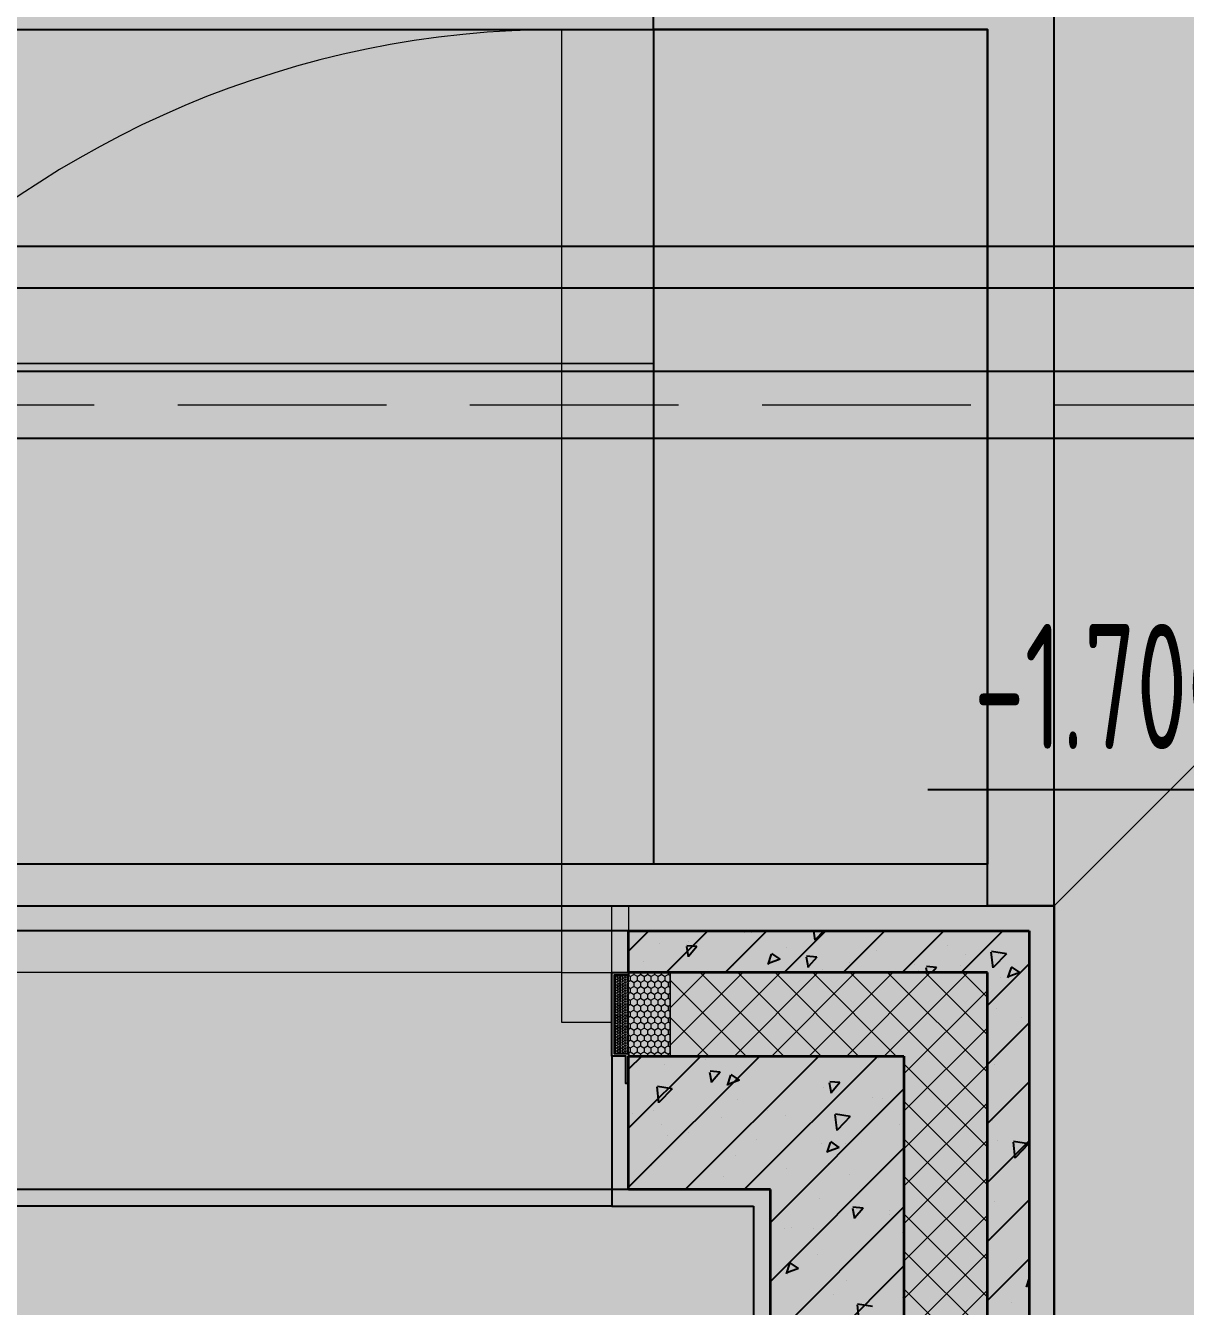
# Model space of a CAD drawing. Header units: inches. Extents: x 143994 to 247866, y 243815 to 272761.
# Drawn here: x 243816 to 245205, y 257806 to 259341 of the extents above; entities that cross this region are included whole.
import ezdxf

# ---------------------------------------------------------------- set-up
doc = ezdxf.new("R2010")
doc.units = ezdxf.units.IN
doc.header["$LTSCALE"] = 1000
doc.header["$MEASUREMENT"] = 0
doc.linetypes.add('DASH', pattern=[0.35, 0.25, -0.1])
doc.layers.get('DEFPOINTS').update_dxf_attribs({"color": 62})
for name, color, linetype in [('0-fm', 30, 'Continuous'), ('0-pat', 252, 'Continuous'), ('0-建筑1F', 127, 'Continuous'), ('0-建筑2F', 127, 'Continuous'), ('00污水标注', 130, 'Continuous'), ('A-S-face(建筑粉刷线)', 136, 'Continuous'), ('A-STATR', 5, 'Continuous'), ('A-Wall-Patn', 255, 'Continuous'), ('PUB_HATCH', 8, 'Continuous'), ('栏杆', 6, 'Continuous')]:
    doc.layers.add(name, color=color, linetype=linetype)
for name, color, linetype, lineweight in [('A-M-Stone', 11, 'Continuous', 15), ('A-Wall', 254, 'Continuous', 35), ('MQ-HZ幕墙绘制', 6, 'Continuous', 13), ('W-保温层', 8, 'Continuous', 13), ('散水线', 8, 'Continuous', 15)]:
    doc.layers.add(name, color=color, linetype=linetype, lineweight=lineweight)
doc.styles.add('ECADI', font='hzs.shx', dxfattribs={"width": 0.7, "bigfont": 'hztxt.shx'})

# ---------------------------------------------------------------- blocks, each defined once
blk = doc.blocks.new('412414')
at = {"layer": '0-fm'}
blk.add_lwpolyline([(535831611.6, 4505973496.5), (535831386.6, 4505974470.9), (535833335.4, 4505974920.8), (535833560.3, 4505973946.4)], close=True, dxfattribs=at)
at = {"layer": '0-pat'}
for points in [[(535832945.6, 4505974830.8), (535833170.6, 4505973856.4)], [(535832061.2, 4505974216.1), (535833035.6, 4505974441)]]:
    blk.add_lwpolyline(points, dxfattribs=at)
blk = doc.blocks.new('144')
at = {"layer": 'MQ-HZ幕墙绘制'}
h = blk.add_hatch(dxfattribs=at)
h.set_pattern_fill('HEX', color=127, angle=-180, style=0)
h.set_pattern_definition([(180, (660080.8768, -383131.2389), (-6e-16, -1.649778), [0.9525, -1.905]), (300, (660080.8768, -383131.2389), (1.4287497, 0.824889), [0.9525, -1.905]), (240, (660079.9243, -383131.2389), (1.4287497, -0.824889), [0.9525, -1.905])])
h.paths.add_polyline_path([(659986.9, -381953.3), (659986.9, -382047.3), (659969.9, -382047.3), (659969.9, -381953.3)])
h = blk.add_hatch(dxfattribs=at)
h.set_pattern_fill('HONEY', color=127, scale=3, angle=-90)
h.set_pattern_definition([(270, (1040776.8684, -384585.824), (4.124445, -7.14375), [4.7625, -9.525]), (30, (1040776.8684, -384585.824), (4.12444648, 7.143749147), [4.7625, -9.525]), (330, (1040776.8684, -384585.824), (8.24889148, -8.53e-07), [-9.525, 4.7625])])
h.paths.add_polyline_path([(659986.9, -382050.3), (659986.9, -381950.3), (660036.9, -381950.3), (660036.9, -382050.3)])
at = {"layer": 'A-M-Stone', "color": 127}
for p, q in [((660496.9, -381870.3), (659986.9, -381870.3)), ((660496.9, -384730.3), (660496.9, -381870.3))]:
    blk.add_line(p, q, dxfattribs=at)
at = {"layer": 'A-S-face(建筑粉刷线)', "color": 127}
for p, q in [((659986.9, -382230.3), (660136.9, -382230.3)), ((660136.9, -382230.3), (660136.9, -384320.3))]:
    blk.add_line(p, q, dxfattribs=at)
blk.add_lwpolyline([(659966.9, -382050.3), (659966.9, -382230.3), (659986.9, -382230.3)], dxfattribs=at)
at = {"layer": 'A-STATR', "color": 127}
blk.add_line((660496.9, -381870.3), (660496.9, -379980.3), dxfattribs=at)
at = {"layer": 'A-Wall', "color": 127}
for p, q in [((659986.9, -381950.3), (659986.9, -381900.3)), ((659986.9, -381900.3), (660466.9, -381900.3)), ((660466.9, -381900.3), (660466.9, -384730.3)), ((660416.9, -381950.3), (659986.9, -381950.3)), ((660416.9, -384730.3), (660416.9, -381950.3)), ((659986.9, -382210.3), (659986.9, -382050.3)), ((659986.9, -382050.3), (660316.9, -382050.3)), ((660316.9, -382050.3), (660316.9, -384730.3)), ((660156.9, -382210.3), (659986.9, -382210.3)), ((660156.9, -384730.3), (660156.9, -382210.3))]:
    blk.add_line(p, q, dxfattribs=at)
at = {"layer": 'MQ-HZ幕墙绘制', "color": 127}
for p, q in [((659906.9, -381980.3), (659906.9, -380820.3)), ((659966.9, -381950.3), (659966.9, -381870.3)), ((659966.9, -381870.3), (659986.9, -381870.3)), ((659986.9, -381870.3), (659986.9, -381950.3)), ((659906.9, -381950.3), (658716.9, -381950.3)), ((659906.9, -382010.3), (659906.9, -381950.3)), ((659906.9, -381950.3), (659966.9, -381950.3)), ((659986.9, -381950.3), (659966.9, -381950.3)), ((659966.9, -381950.3), (659966.9, -382010.3)), ((659966.9, -382010.3), (659906.9, -382010.3))]:
    blk.add_line(p, q, dxfattribs=at)
blk.add_lwpolyline([(658706.9, -381870.3), (659966.9, -381870.3)], dxfattribs=at)
at = {"layer": 'MQ-HZ幕墙绘制', "color": 127, "lineweight": -3}
blk.add_lwpolyline([(659966.9, -382050.3), (659966.9, -381950.3), (659983.9, -381950.3), (659983.9, -381950.3), (659986.9, -381950.3), (659986.9, -381953.3), (659969.9, -381953.3), (659969.9, -382047.3), (659986.9, -382047.3), (659986.9, -382083.3), (659983.9, -382083.3), (659983.9, -382050.3), (659966.9, -382050.3)], dxfattribs=at)
at = {"layer": 'MQ-HZ幕墙绘制', "color": 127}
blk.add_lwpolyline([(659986.9, -382050.3), (659986.9, -381950.3), (660036.9, -381950.3), (660036.9, -382050.3)], close=True, dxfattribs=at)
blk.add_arc((659906.9, -381980.3), 1160, 90, 180, dxfattribs=at)
at = {"layer": 'PUB_HATCH', "color": 127, "linetype": 'Continuous'}
for p, q in [((660011.3, -381900.3), (659986.9, -381924.7)), ((660082.1, -381900.3), (660032.1, -381950.3)), ((660152.8, -381900.3), (660102.8, -381950.3)), ((660125.4, -381902.6), (660125.4, -381902.6)), ((660134.8, -381902.7), (660134.8, -381902.7)), ((660223.5, -381900.3), (660173.5, -381950.3)), ((660208.6, -381900.3), (660210, -381911.6)), ((660220.8, -381900.3), (660210.7, -381910.9)), ((660294.2, -381900.3), (660244.2, -381950.3)), ((660364.9, -381900.3), (660314.9, -381950.3)), ((660435.6, -381900.3), (660385.6, -381950.3)), ((660024.3, -381915.4), (660024.3, -381915.4)), ((660056.3, -381919.1), (660058.6, -381931.6)), ((660068.9, -381919.1), (660057, -381918.1)), ((660059, -381912.7), (660059, -381912.7)), ((660068.9, -381919.1), (660059.3, -381930.6)), ((660070, -381915.3), (660070, -381915.3)), ((660176.8, -381919.8), (660176.8, -381919.8)), ((660283.5, -381924.3), (660283.5, -381924.3)), ((660368.6, -381918.4), (660368.6, -381918.4)), ((660421.2, -381925.7), (660423.4, -381944.7)), ((660439.7, -381927.7), (660421.9, -381925)), ((660005.4, -381937.6), (660005.4, -381937.6)), ((660157.8, -381928.4), (660153.8, -381940.5)), ((660168.5, -381934.1), (660154.5, -381939.5)), ((660168.5, -381934.1), (660158.5, -381927.4)), ((660199.8, -381931.6), (660202.1, -381944.2)), ((660212.4, -381931.7), (660200.4, -381930.6)), ((660212.4, -381931.7), (660202.7, -381943.2)), ((660251.9, -381938.4), (660251.9, -381938.4)), ((660329.5, -381940.1), (660329.5, -381940.1)), ((660390.3, -381928.8), (660390.3, -381928.8)), ((660466.9, -381939.7), (660416.9, -381989.7)), ((660439.7, -381927.7), (660424.1, -381944)), ((660430.5, -381927.3), (660430.5, -381927.3)), ((660112.2, -381942.1), (660112.2, -381942.1)), ((660219, -381946.6), (660219, -381946.6)), ((660334.3, -381948.4), (660334.3, -381948.4)), ((660343.2, -381944.2), (660344.3, -381950.3)), ((660355.8, -381944.2), (660343.9, -381943.2)), ((660355.8, -381944.2), (660350.8, -381950.3)), ((660384.4, -381941.8), (660384.4, -381941.8)), ((660432.5, -381955.7), (660432.5, -381955.7)), ((660445.3, -381944.4), (660441.2, -381956.5)), ((660455.9, -381950.1), (660441.9, -381955.5)), ((660455.9, -381950.1), (660445.9, -381943.4)), ((660428.1, -381993.8), (660428.1, -381993.8)), ((660466.9, -382010.4), (660416.9, -382060.4)), ((660458.1, -382004.1), (660458.1, -382004.1)), ((660144.2, -382050.3), (659986.9, -382207.5)), ((660073.5, -382050.3), (659986.9, -382136.8)), ((660002.8, -382050.3), (659986.9, -382066.1)), ((660029.6, -382060.5), (660029.6, -382060.5)), ((660214.9, -382050.3), (660054.9, -382210.3)), ((660079.6, -382053.9), (660079.6, -382053.9)), ((660285.6, -382050.3), (660125.6, -382210.3)), ((660286.8, -382053.3), (660286.8, -382053.3)), ((660425.6, -382060.4), (660425.6, -382060.4)), ((660084.1, -382069.5), (660086.4, -382082.1)), ((660096.7, -382069.6), (660084.7, -382068.5)), ((660096.7, -382069.6), (660087, -382081)), ((660109.2, -382073.4), (660105.1, -382085.5)), ((660119.8, -382079.1), (660105.8, -382084.5)), ((660119.8, -382079.1), (660109.9, -382072.4)), ((660020.8, -382087.4), (660023, -382106.4)), ((660039.3, -382089.5), (660021.5, -382086.7)), ((660039.3, -382089.5), (660023.7, -382105.7)), ((660316.9, -382089.7), (660156.9, -382249.7)), ((660220.7, -382088.2), (660220.7, -382088.2)), ((660227.5, -382082.1), (660229.8, -382094.6)), ((660240.1, -382082.1), (660228.2, -382081.1)), ((660240.1, -382082.1), (660230.5, -382093.6)), ((660466.9, -382081.1), (660416.9, -382131.1)), ((660118.1, -382102.3), (660118.1, -382102.3)), ((660229.1, -382106.2), (660229.1, -382106.2)), ((660279.1, -382099.6), (660279.1, -382099.6)), ((660291.6, -382101.7), (660291.6, -382101.7)), ((659991.3, -382119.1), (659991.3, -382119.1)), ((660017, -382115.1), (660017, -382115.1)), ((660098, -382123.6), (660098, -382123.6)), ((660153.3, -382116.1), (660153.3, -382116.1)), ((660175, -382121.7), (660175, -382121.7)), ((660234.3, -382120.5), (660236.5, -382139.5)), ((660252.7, -382122.6), (660235, -382119.8)), ((660252.7, -382122.6), (660237.2, -382138.8)), ((660027, -382132.8), (660027, -382132.8)), ((660204.8, -382128.1), (660204.8, -382128.1)), ((660311.6, -382132.6), (660311.6, -382132.6)), ((660418.3, -382137.2), (660418.3, -382137.2)), ((660423.2, -382127), (660423.2, -382127)), ((660033.5, -382146), (660033.5, -382146)), ((660058.3, -382141.7), (660058.3, -382141.7)), ((660140.2, -382150.5), (660140.2, -382150.5)), ((660218.3, -382154.8), (660218.3, -382154.8)), ((660228.6, -382154), (660224.5, -382166)), ((660239.2, -382159.7), (660229.2, -382152.9)), ((660247, -382155), (660247, -382155)), ((660466.9, -382151.8), (660416.9, -382201.8)), ((660428.6, -382151.9), (660428.6, -382151.9)), ((660447.7, -382153.6), (660449.9, -382172.6)), ((660466.2, -382155.7), (660448.4, -382152.9)), ((660466.2, -382155.7), (660450.6, -382171.9)), ((660115.6, -382168.9), (660115.6, -382168.9)), ((660316.9, -382160.4), (660156.9, -382320.4)), ((660239.2, -382159.7), (660225.2, -382165)), ((660460.5, -382164), (660460.5, -382164)), ((660014.6, -382181.7), (660014.6, -382181.7)), ((660176.4, -382185), (660176.4, -382185)), ((660226.5, -382178.5), (660226.5, -382178.5)), ((660100.7, -382195), (660100.7, -382195)), ((660251.3, -382191.7), (660251.3, -382191.7)), ((660420.8, -382193.6), (660420.8, -382193.6)), ((660316.9, -382231.1), (660156.9, -382391.1)), ((660215.9, -382221.4), (660215.9, -382221.4)), ((660255.3, -382232.5), (660257.6, -382245)), ((660267.9, -382232.5), (660255.9, -382231.5)), ((660267.9, -382232.5), (660258.2, -382244)), ((660466.9, -382222.5), (660416.9, -382272.5)), ((660426, -382224.1), (660426, -382224.1)), ((660299.3, -382235.6), (660299.3, -382235.6)), ((660300.2, -382240.7), (660300.2, -382240.7)), ((660173.9, -382257.3), (660173.9, -382257.3)), ((660182.6, -382255.6), (660182.6, -382255.6)), ((660208, -382257.2), (660208, -382257.2)), ((660314.8, -382261.7), (660314.8, -382261.7)), ((660418.4, -382260.2), (660418.4, -382260.2)), ((660421.6, -382266.2), (660421.6, -382266.2)), ((660213.5, -382288), (660213.5, -382288)), ((660466.9, -382293.2), (660416.9, -382343.2)), ((660316.9, -382301.8), (660156.9, -382461.8)), ((660179.9, -382299), (660175.8, -382311.1)), ((660190.5, -382304.7), (660176.5, -382310.1)), ((660190.5, -382304.7), (660180.6, -382298)), ((660247.6, -382319.6), (660247.6, -382319.6)), ((660466.9, -382316.2), (660463.3, -382327.1)), ((660232.8, -382336.5), (660232.8, -382336.5)), ((660314.9, -382339.5), (660314.9, -382339.5)), ((660466.9, -382324.9), (660463.9, -382326.1)), ((660260.8, -382348.5), (660263, -382367.5)), ((660279.3, -382350.5), (660261.5, -382347.7)), ((660446.4, -382345.5), (660446.4, -382345.5))]:
    blk.add_line(p, q, dxfattribs=at)
at = {"layer": 'PUB_HATCH', "color": 127}
blk.add_line((659966.9, -382230.3), (658356.9, -382230.3), dxfattribs=at)
at = {"layer": 'W-保温层', "color": 127, "linetype": 'Continuous'}
for p, q in [((660124, -381950.3), (660036.9, -382037.3)), ((660079.1, -381950.3), (660036.9, -381992.4)), ((660168.9, -381950.3), (660068.9, -382050.3)), ((660072.9, -381950.3), (660172.9, -382050.3)), ((660213.8, -381950.3), (660113.8, -382050.3)), ((660117.8, -381950.3), (660217.8, -382050.3)), ((660258.7, -381950.3), (660158.7, -382050.3)), ((660162.7, -381950.3), (660262.7, -382050.3)), ((660303.6, -381950.3), (660203.6, -382050.3)), ((660207.6, -381950.3), (660307.6, -382050.3)), ((660348.5, -381950.3), (660248.5, -382050.3)), ((660252.5, -381950.3), (660416.9, -382114.7)), ((660393.4, -381950.3), (660293.4, -382050.3)), ((660297.4, -381950.3), (660416.9, -382069.8)), ((660342.3, -381950.3), (660416.9, -382024.9)), ((660387.2, -381950.3), (660416.9, -381980)), ((660036.9, -381959.2), (660128, -382050.3)), ((660416.9, -381971.6), (660316.9, -382071.6)), ((660036.9, -382004.1), (660083.1, -382050.3)), ((660416.9, -382016.5), (660316.9, -382116.5)), ((660036.9, -382049.1), (660038.1, -382050.3)), ((660316.9, -382059.6), (660416.9, -382159.6)), ((660416.9, -382061.4), (660316.9, -382161.4)), ((660316.9, -382104.5), (660416.9, -382204.5)), ((660416.9, -382106.3), (660316.9, -382206.3)), ((660316.9, -382149.4), (660416.9, -382249.4)), ((660416.9, -382151.2), (660316.9, -382251.2)), ((660316.9, -382194.3), (660416.9, -382294.3)), ((660416.9, -382196.2), (660316.9, -382296.2)), ((660316.9, -382239.2), (660416.9, -382339.2)), ((660416.9, -382241.1), (660316.9, -382341.1)), ((660316.9, -382284.1), (660416.9, -382384.1)), ((660416.9, -382286), (660316.9, -382386)), ((660316.9, -382329.1), (660416.9, -382429.1)), ((660416.9, -382330.9), (660316.9, -382430.9))]:
    blk.add_line(p, q, dxfattribs=at)
at = {"layer": 'W-保温层', "color": 127}
for p, q in [((660036.9, -382050.3), (660036.9, -381950.3)), ((660036.9, -381950.3), (660416.9, -381950.3)), ((660416.9, -381950.3), (660416.9, -384680.3)), ((660316.9, -382050.3), (660036.9, -382050.3)), ((660316.9, -384680.3), (660316.9, -382050.3))]:
    blk.add_line(p, q, dxfattribs=at)
at = {"layer": '散水线', "color": 127, "linetype": 'DASH'}
for p, q in [((661096.9, -381270.3), (658966.9, -381270.3)), ((660496.9, -381870.3), (661096.9, -381270.3))]:
    blk.add_line(p, q, dxfattribs=at)
blk = doc.blocks.new('1442323')
at = {"layer": 'A-STATR', "color": 127}
for p, q in [((702836.9, -381319.3), (700416.9, -381319.3)), ((702756.9, -381399.3), (700416.9, -381399.3))]:
    blk.add_line(p, q, dxfattribs=at)
at = {"layer": '栏杆', "color": 127}
for p, q in [((702986.9, -381169.3), (700416.9, -381169.3)), ((702936.9, -381219.3), (700416.9, -381219.3))]:
    blk.add_line(p, q, dxfattribs=at)

msp = doc.modelspace()

# ---------------------------------------------------------------- hatches: boundary and pattern name
at = {"layer": 'DEFPOINTS'}
h = msp.add_hatch(dxfattribs=at)
h.set_pattern_fill('ANSI31', color=250)
h.set_pattern_definition([(45, (0, 0), (-1.122532015, 1.122532015), [])])
h.paths.add_polyline_path([(247866.03, 243814.78), (223286.02, 243814.78), (223286.02, 270814.78), (247866.03, 270814.78)])

# ---------------------------------------------------------------- linework, layer by layer
at = {"layer": '00污水标注'}
msp.add_line((245397.75, 258424.99), (244896.82, 258424.99), dxfattribs=at)
at = {"layer": 'A-Wall-Patn'}
for p, q in [((245018.2, 258256.1), (242888.2, 258256.1)), ((245018.2, 248896.1), (245018.2, 258256.1)), ((244708.2, 257946.1), (242538.2, 257946.1)), ((244708.2, 249206.1), (244708.2, 257946.1))]:
    msp.add_line(p, q, dxfattribs=at)
at = {"layer": 'A-Wall-Patn', "color": 11}
msp.add_lwpolyline([(215828.2, 253131.1), (215828.2, 260486.1), (217958.2, 260486.1), (217958.2, 264126.1), (222398.2, 264126.1), (222398.2, 264396.1), (223398.2, 264396.1), (223398.2, 260436.1), (225208.2, 260436.1), (225208.2, 264126.1), (230718.2, 264126.1), (230718.2, 258286.1), (232358.2, 258286.1), (232358.2, 261926.1), (237483.2, 261926.1), (237483.2, 262196.1), (238483.2, 262196.1), (238483.2, 261926.1), (242918.2, 261926.1), (242918.2, 258286.1), (245048.2, 258286.1), (245048.2, 250931.1)], dxfattribs=at)
at = {"layer": 'DEFPOINTS'}
msp.add_lwpolyline([(245048.2, 250931.1), (245048.2, 258286.1), (244968.2, 258286.1), (244968.2, 259336.1), (244568.2, 259336.1), (244568.2, 260366.1), (245168.2, 260366.1), (245168.2, 261336.1), (245768.2, 261336.1)], dxfattribs=at)

# ---------------------------------------------------------------- block references
at = {"rotation": 347.0000048980908}
msp.add_blockref('412414', (-1535478437.76, -4269691596.9), dxfattribs=at)
at = {"layer": '0-建筑1F'}
msp.add_blockref('144', (-415448.72, 640156.38), dxfattribs=at)
at = {"layer": '0-建筑2F'}
msp.add_blockref('1442323', (-457498.72, 640245.41), dxfattribs=at)

# ---------------------------------------------------------------- texts
at = {"layer": '00污水标注', "style": 'ECADI', "width": 0.7}
msp.add_text('-1.700', height=150, dxfattribs=at).set_placement((244951.94, 258473.89))

doc.saveas('drawing.dxf')
